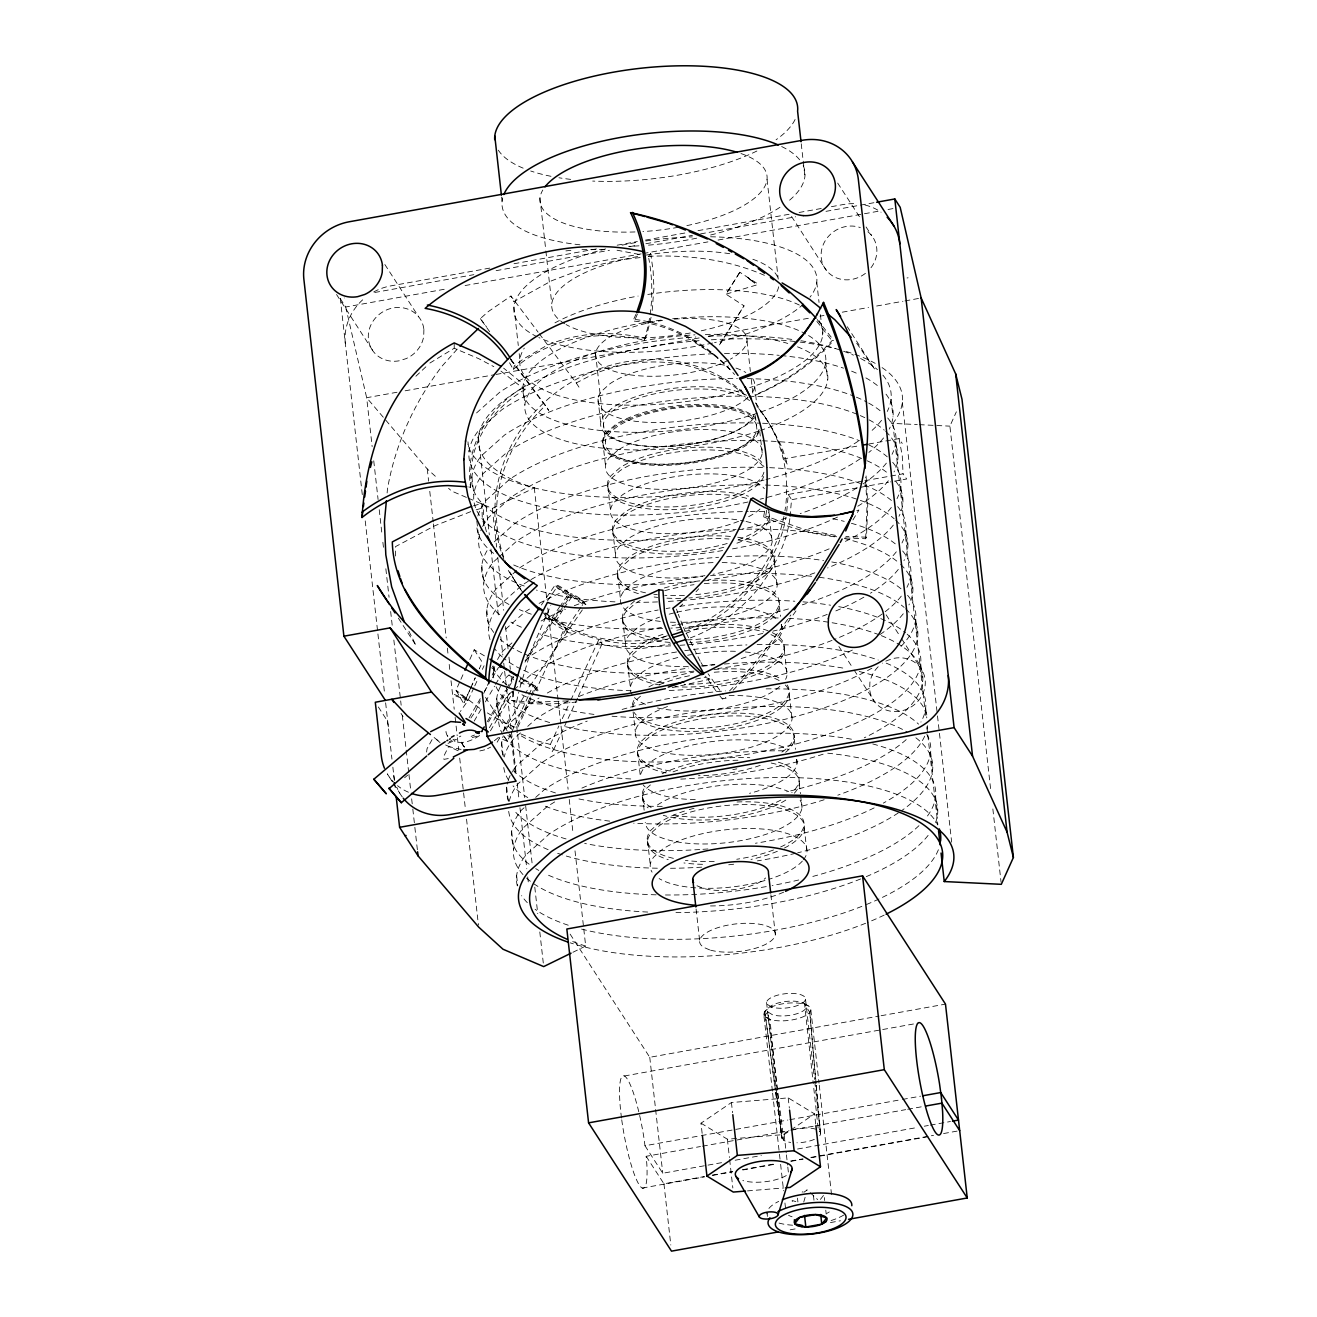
<?xml version="1.0" encoding="UTF-8"?>
<svg xmlns="http://www.w3.org/2000/svg" width="1317" height="1317" viewBox="0 0 1317 1317"><rect width="100%" height="100%" fill="white"/><g stroke="black" fill="none" stroke-linecap="round" stroke-linejoin="round"><path stroke-width="0.75" stroke-dasharray="5 3.75" d="M468.77 486.944L470.597 487.306C464.012 446.265 490.352 405.455 525.615 385.914L503.621 368.151M845.004 537.896L865.648 538.735L866.504 537.204L867.755 504.263L865.993 474.564M865.648 538.735L867.014 505.563L865.417 477.429M462.975 702.323L456.011 690.207L460.077 681.152M387.116 492.97L387.478 489.084C395.182 444.191 414.493 401.833 442.314 365.846L458.579 347.622M786.759 511.276L788.257 494.468L862.865 481.051M790.035 516.643L791.533 499.703L888.498 482.252M772.404 1091.118L763.728 1013.81L764.782 1011.472A23.69 8.643 -6.4 0 1 798.102 1003.11A23.69 8.643 -6.4 0 1 806.004 1015.341A23.69 8.643 -6.4 0 1 769.935 1019.457L764.272 1016.016L764.782 1011.472L768.305 1008.196M473.478 505.794L481.857 503.473L482.285 518.355L484.672 527.952M652.178 310.549L653.923 288.143L653.117 270.825L650.664 253.276L647.174 252.502M789.854 518.684C786.512 543.937 774.215 567.133 759.283 587.349L759.152 587.514C740.434 610.578 715.74 629.098 687.573 638.877M764.634 511.226L763.63 516.807L765.687 516.099L766.823 509.564M470.597 487.306L470.729 470.613L473.593 454.003C481.117 426.708 500.394 403.496 524.94 389.7L525.615 385.914M651.059 317.348L646.828 334.913L644.211 340.23C599.268 328.987 548.185 337.909 513.301 369.517L508.56 360.99M576.945 701.928C556.877 704.266 536.546 704.776 516.462 702.373L518.75 692.38M516.462 702.373L511.622 700.315L513.498 692.347M520.017 687.375L530.438 652.277L550.769 605.491M803.732 1202.108L806.234 1193.4M513.301 369.517L514.503 365.616L523.063 359.195L546.983 345.35C577.998 332.246 613.162 330.435 645.725 338.502M644.211 340.23C652.639 313.89 653.874 285.476 648.771 258.346M635.93 314.319L632.917 320.986C669.892 324.097 704.002 343.309 729.75 369.484M637.412 314.088L635.074 319.471L632.917 320.986M469.692 690.256L464.094 702.718L471.305 686.7M470.482 688.462L475.272 677.778L472.095 684.906M460.901 679.342L464.144 672.114M469.84 659.438L474.202 649.758L486.434 657.035M990.565 788.603L949.903 426.148L956.356 411.826M473.906 687.704L467.979 700.512L460.357 711.509M474.762 685.877L477.297 680.379M482.368 669.398L484.063 665.743M475.239 711.74L480.31 700.759M483.701 693.433L488.772 682.453M492.163 675.144L494.698 669.662L492.624 666.451M502.995 731.593L508.51 719.675M510.552 734.507L507.391 741.323L502.221 733.306M511.342 732.812L528.084 696.594M528.924 694.767L533.155 685.63L519.968 677.778L529.994 684.824L525.862 693.038M530.372 696.973L516.198 727.643L502.551 722.012L486.829 712.579M531.212 695.178L535.377 686.157L519.639 676.79M517.861 727.116L533.698 692.841M534.537 691.046L536.2 687.441M535.377 686.157L539.065 691.869L536.019 690.042L564.96 627.485L568.104 632.358M552.136 751.76L553.486 749.34L550.341 744.451L558.869 726.029M562.277 718.654L569.948 702.06M570.804 700.216L598.939 639.371L602.313 644.523L623.336 648.277L642.317 648.458L670.765 643.947M553.552 749.949L567.232 720.366M568.088 718.506L577.505 698.175M578.361 696.314L602.099 643.75M565.997 629.098L554.161 650.845M469.082 717.847L480.261 698.685M484.327 691.705L491.439 679.523M492.443 677.778L498.55 667.324M474.186 721.09L481.314 708.859M485.38 701.879L494.55 686.173M495.554 684.428L502.682 672.197M487.306 721.634L505.613 690.273M506.633 688.528L513.745 676.329M488.541 721.963L507.654 689.203M508.658 687.474L513.696 678.848M489.397 727.725L510.716 691.162M490.434 730.836L513.893 690.635M518.98 681.893L521.071 678.321M499.703 737.899L496.229 743.71M503.72 730.984L524.857 694.75M852.906 519.968L858.882 510.058L855.342 510.93M739.281 273.096L725.996 294.185L744.039 305.84L718.868 345.844L744.039 305.84M729.486 690.981C752.583 667.917 771.663 641.231 790.875 614.957M648.474 256.585L650.664 253.276M795.945 610.973C776.306 638.515 756.485 666.204 732.861 690.503M438.067 740.582L433.507 737.043L427.021 748.747L426.609 752.106L427.811 751.332M541.386 604.997L555.231 584.88L569.092 593.111L561.058 604.783M547.576 600.733L556.795 587.333L570.738 595.63M559.906 606.446L551.872 618.117L547.839 614.693A9.663 1.119 41.7 0 0 545.897 612.932M526.718 657.381L570.409 593.901L584.386 602.215L582.114 605.524M525.006 662.122L563.989 605.474M565.009 603.976L570.87 595.482L570.541 593.753A9.515 1.58 34.5 0 1 574.212 595.004A14.536 2.404 34.5 0 1 578.147 597.342L583.744 601.589L585.818 604.799A9.515 1.58 34.5 0 1 572.615 596.947L568.549 592.584A9.515 1.58 34.5 0 0 556.12 584.797L555.083 585.061L557.42 587.942A9.515 1.58 34.5 0 0 570.623 595.794L570.87 595.482M562.902 609.771L555.412 621.97A9.515 1.564 34.7 0 0 564.927 628.588L568.895 629.411M564.055 608.108L572.088 596.436L585.917 604.668M580.978 607.17L567.364 626.958L560.927 622.381A14.536 2.387 34.7 0 0 556.992 620.027A9.515 1.564 34.7 0 0 553.338 618.76L553.206 618.908M529.895 686.124L583.777 607.812M470.877 718.028L475.355 711.575M820.392 1199.425L824.047 1194.766L824.689 1200.561M553.535 620.636L551.428 620.258A9.663 1.119 41.7 0 1 544.53 614.677M777.162 1090.246L769.935 1019.457L764.272 1016.016L767.893 1011.966L767.432 1010.139A19.59 7.145 -6.4 0 1 792.719 1001.118A19.59 7.145 -6.4 0 1 803.354 1010.798A19.59 7.145 -6.4 0 1 772.569 1014.798L767.893 1011.966L783.862 1140.374A19.59 7.145 -6.4 0 0 790.694 1142.448M719.806 695.771L722.276 698.915L724.679 696.265M696.002 591.777L698.734 588.814M755.744 395.034C785.278 382.704 812.161 364.019 833.776 340.412L831.949 340.675C810.564 364.118 783.994 382.72 754.773 395.018M415.859 376.25L427.087 365.682M680.066 606.577L682.766 604.075M476.556 412.945L499.834 392.137A213.305 77.835 -6.4 0 1 695.936 336.987M494.221 541.83L514.585 523.623A213.305 77.835 -6.4 0 1 767.548 467.584M497.645 558.145L493.282 562.046A213.305 77.835 -6.4 0 0 500.559 615.319M499.11 556.844L516.56 541.254A213.305 77.835 -6.4 0 1 763.251 485.002M516.659 570.557L496.279 588.748A213.305 77.835 -6.4 0 0 493.793 632.506M505.613 629.18L524.528 612.29A213.305 77.835 -6.4 0 1 532.315 607.318M511.967 642.91L503.226 650.697A213.305 77.835 -6.4 0 0 497.546 659.521M509.136 674.814L506.222 677.415A213.305 77.835 -6.4 0 0 502.534 682.683M525.137 660.508L529.5 656.607A213.305 77.835 -6.4 0 1 658.154 610.001M512.56 691.129L508.197 695.03A213.305 77.835 -6.4 0 0 502.551 734.063M514.025 689.828L531.475 674.238A213.305 77.835 -6.4 0 1 662.204 627.238M634.514 601.013L625.904 608.701A78.839 28.76 -6.4 0 0 667.785 639.502M520.445 732.861L513.169 739.364A213.305 77.835 -6.4 0 0 504.279 756.962M527.722 726.358L536.447 718.572A213.305 77.835 -6.4 0 1 571.94 699.442M640.457 696.249L636.16 700.101A78.839 28.76 -6.4 0 0 632.654 707.871M524.051 807.798L521.137 810.399A213.305 77.835 -6.4 0 0 531.92 866.191M535.69 797.394L544.415 789.591A213.305 77.835 -6.4 0 1 851.655 739.249M650.4 784.916L646.104 788.751A78.839 28.76 -6.4 0 0 648.063 807.864M489.644 331.686L480.326 318.615L488.393 311.52L510.963 296.029L538.077 332.114M511.111 359.59L545.584 405.504C532.331 417.67 521.055 432.223 513.054 448.356A159.275 145.891 -32.9 0 0 498.238 492.114A149.512 136.952 -32.9 0 0 505.514 561.882M404.599 777.771L407.677 775.12M429.885 363.048L454.217 348.248L478.795 358.701L493.842 366.653M460.851 736.071L459.337 736.845M803.897 1192.264L807.239 1189.909L802.152 1192.099M702.142 1133.361L701.006 1123.187L731.429 1102.527L788.208 1097.884L814.565 1113.886L815.7 1124.059M701.006 1123.187L727.379 1139.205L784.158 1134.546L789.229 1131.105M790.908 1129.953L814.565 1113.886M479.635 735.544C472.276 740.319 462.695 744.928 454.003 740.911M449.113 741.915L451.632 740.5M539.295 333.761L576.253 382.967L589.851 375.855A149.512 136.952 -32.9 0 1 664.97 362.356A131.914 120.835 -32.9 0 1 709.287 373.188L718.407 377.09A149.512 136.952 -32.9 0 1 748.056 397.816M448.027 743.397L456.291 739.611L454.25 740.154M454.135 739.199L452.834 740.039M487.57 748.665L490.582 747.151M468.259 498.172L492.295 508.428L534.29 487.866A213.305 77.835 -6.4 0 1 497.842 405.504A213.305 77.835 -6.4 0 1 699.08 340.675M572.895 952.29L585.686 946.034L574.722 848.296M477.05 736.17L470.399 738.047L471.042 736.433L474.482 735.034M470.745 511.655L434.626 525.829L395.479 546.637L395.462 557.75M484.722 749.817L477.725 751.447M476.161 509.827L483.257 507.769L481.857 503.473M672.164 687.655L709.863 679.226L706.768 676.773M695.606 679.177L705.023 677.168L709.863 679.226M722.276 698.915L726.095 698.175L722.358 693.483M489.792 268.092L390.721 285.904A52.367 47.972 -32.9 0 0 373.172 292.242M514.042 263.729L598.955 248.469M617.146 245.192L637.362 241.554M645.445 240.106L687.902 232.467M698.01 230.656L791.007 213.93M799.09 212.481L821.331 208.481M831.439 206.67L843.555 204.481A52.367 47.972 -32.9 0 1 856.906 203.773M362.29 494.616L340.313 298.679L344.346 297.955M374.703 292.489L473.873 274.66M496.13 270.66L609.458 250.279M629.691 246.641L637.79 245.176M645.89 243.727L692.429 235.364M700.529 233.899L795.633 216.795M825.989 211.346L858.371 205.518M860.396 205.156L874.554 202.604M340.313 298.679L345.696 307.009L446.875 288.818M465.099 285.542L641.149 253.885M643.173 253.523L707.937 241.884M718.061 240.056L879.954 210.95M888.037 209.485L894.111 208.399M907.034 277.986L908.088 277.788M397.026 392.252L366.669 397.718L372.151 446.578M405.126 390.803L494.155 374.785M496.18 374.423L700.578 337.679M708.678 336.214L809.856 318.023M819.981 316.195L824.014 315.471M842.238 312.195L868.545 307.47M876.645 306.021L902.952 301.28M904.96 300.918L919.134 298.366M760.288 410.953A149.512 136.952 -32.9 0 1 784.224 458.793L858.585 445.87M868.627 444.059L899.083 438.594L902.227 443.467M864.89 480.689L903.034 473.824L906.689 478.993L890.506 481.89M570.146 934.148L649.758 1057.304L879.097 1016.066M881.106 1015.72L945.491 1004.13M624.357 1075.989L918.064 1023.161M621.509 1118.051A57.141 9.515 79.8 0 1 625.246 1076.565A57.141 9.515 79.8 0 1 643.783 1136.933L644.984 1145.741L699.294 1135.962M701.319 1135.6L787.813 1120.043M789.821 1119.68L900.482 1099.794M902.491 1099.432L920.599 1096.172M621.739 1119.845A57.141 9.515 79.8 0 0 638.399 1183.522A57.141 9.515 79.8 0 0 646.845 1164.294L646.17 1156.31L700.479 1146.531M702.504 1146.185L788.998 1130.628M791.007 1130.266L813.149 1126.282M815.157 1125.92L905.684 1109.638M907.693 1109.276L921.785 1106.741M644.984 1145.741L662.764 1173.249L725.124 1162.038M735.182 1160.228L761.341 1155.519M797.559 1149.017L916.253 1127.665M924.287 1126.216L928.32 1125.492M930.329 1125.13L950.446 1121.508M646.17 1156.31L663.949 1183.818L704.183 1176.591M712.234 1175.143L732.351 1171.521M742.409 1169.71L774.594 1163.915M790.694 1161.034L802.761 1158.861M810.811 1157.413L933.523 1135.353M943.581 1133.542L959.681 1130.644M642.252 1188.066L704.611 1176.855M712.662 1175.406L732.779 1171.801M742.837 1169.99L777.03 1163.833M791.122 1161.298L803.189 1159.141M811.239 1157.692L929.934 1136.341M790.2 1229.815L798.25 1228.366M830.434 1222.571L840.493 1220.76M565.915 250.905L571.298 250.263M567.775 700.907L530.685 702.34L511.622 700.315M448.274 758.576L443.944 759.366L443.533 756.732L448.62 746.541L463.633 750.064M640.177 257.572L618.068 260.157L584.353 268.372L551.807 280.686L513.696 301.741L510.963 296.029M648.227 256.634L652.244 256.173C690.964 254.988 730.54 260.042 766.082 276.076M747.496 1190.897L783.994 1187.918M581.933 249.341L604.98 249.654M866.504 537.204L845.843 536.414M571.035 633.033L568.664 632.786L554.375 624.209L544.563 616.29M882.077 367.591A213.305 77.835 -6.4 0 1 892.844 423.399L917.307 424.568M919.332 424.667L949.903 426.148M635.074 319.471C673.744 324.13 709.402 345.153 734.573 374.522M717.37 358.125L718.358 358.224M835.472 535.361L804.407 529.45L765.687 516.099M834.649 536.826C810.153 533.731 786.183 526.784 763.63 516.807M617.047 250.214L640.622 254.708M458.086 750.772L445.245 744.796M550.341 744.451L536.529 740.648L516.56 732.12M507.407 741.339L498.847 737.668M795.863 1201.614L792.175 1200.495L792.604 1204.347M467.156 699.228L453.608 694.257L454.447 695.541L467.979 700.512L456.834 691.491M466.399 497.382L451.616 491.06L448.57 488.294M507.769 735.676L511.194 737.141L515.474 775.186M697.022 885.765L702.718 888.201A38.094 13.894 -6.4 0 0 765.621 877.945M804.16 1003.538L808.161 1005.826M491.603 667.801L494.698 669.662M479.849 708.398L456.011 690.207M440.026 742.558L433.507 737.043M713.386 354.536L695.31 342.832L694.652 340.346M500.921 371.098L524.94 389.7M544.843 612.998L564.779 625.855L581.686 633.065A149.512 136.952 -32.9 0 0 667.637 636.095M542.094 611.961L550.769 618.99L566.376 628.341L575.513 632.242A201.303 184.413 -32.9 0 0 597.227 638.975L600.947 639.848A201.303 184.413 -32.9 0 0 619.83 643.091A149.512 136.952 -32.9 0 0 669.25 638.58M345.696 307.009L366.669 397.718L427.268 468.951L437.919 478.614M819.734 1135.715A19.59 7.145 -6.4 0 0 820.145 1131.945L818.384 1130.365L813.494 1085.636M783.862 1140.374L781.656 1136.966L775.12 1088.385M810.218 1192.675L817.676 1199.606M817.198 319.554L832.607 338.897M816.869 321.414L831.949 340.675M480.326 318.615L486.483 326.814M510.568 359.557L548.728 410.377L545.584 405.504M719.872 690.338L708.052 673.761M716.086 691.079L705.533 676.164M856.708 343.243L874.998 369.616L847.292 326.731M520.841 589.539L514.288 579.76M837.694 183.079L859.524 216.844M866.076 226.968L871.525 235.414M791.55 216.449L826.467 270.479M755.974 403.183L768.898 423.185M770.511 425.687L781.689 446.595L787.615 464.819L784.306 459.221M886.127 614.809L900.318 636.753M901.404 638.432L919.957 667.143M788.257 494.468L791.402 499.341M838.896 646.499L853.07 668.443M854.157 670.123L874.9 702.208M576.253 382.967L579.414 387.84M384.86 264.503L418.691 316.837M816.079 1083.167L809.774 1012.296L804.605 1004.311L813.28 1083.595M336.543 294.498L373.633 351.902M508.263 570.442L512.675 577.274M533.155 685.63L536.019 690.042M474.202 649.758L482.285 662.27M512.873 726.424L513.696 727.708L512.511 726.276M485.529 697.417L507.852 731.956M508.971 733.684L511.194 737.141M398.36 618.134L416.09 645.577L408.912 631.222M401.026 713.435L403.051 716.58M378.341 706.966L386.49 719.559A5.712 0.955 79.8 0 1 388.334 726.77M392.45 781.854L387.28 773.836A52.367 47.972 -32.9 0 0 395.133 783.599M393.487 783.467L399.709 793.081M700.973 662.533L702.471 665.036M510.321 358.323L514.503 365.616M700.232 661.282L683.424 627.32M682.749 625.657L678.271 614.265M676.494 609.112L677.712 612.734M464.588 747.019A9.433 6.618 72.9 0 1 461.246 740.714L461.938 743.084M763.728 1013.81L764.272 1016.016M486.434 531.838L483.685 520.511L483.257 507.769M899.083 438.594L902.277 455.995L903.034 473.824M775.515 1090.295L764.782 1011.472L774.857 1086.36M775.779 1092.303L782.117 1138.793L777.359 1092.27M992.853 808.967L1001.068 882.275M902.326 402.344L937.276 713.896M937.506 715.938L951.664 842.189M891.033 399.265L893.008 416.896M895.84 442.1L897.815 459.715M900.812 486.417L902.787 504.049M905.783 530.751L907.759 548.382M910.755 575.085L912.73 592.699M915.727 619.402L917.702 637.033M920.698 663.735L922.674 681.366M925.67 708.069L926.773 717.864M930.642 752.402L932.617 770.017M935.613 796.719L937.589 814.35M892.844 423.399L925.966 718.654M926.872 726.803L927.563 732.91M927.794 734.952L937.836 824.541M801.246 143.783L804.917 176.396M816.77 282.118L819.042 302.449M820.425 314.648L822.697 334.979M825.743 362.109L827.718 379.74M767.054 179.491L778.232 279.122M754.707 386.243L756.732 404.22M759.744 431.071L762.214 453.048M769.457 517.729L772.157 541.699M774.429 562.063L777.129 586.032M779.401 606.38L780.52 616.372M781.425 624.357L782.1 630.349M784.372 650.713L787.072 674.683M789.344 695.047L792.044 719.016M794.332 739.364L795.452 749.357M796.571 759.349L797.015 763.333M799.304 783.697L800.423 793.69M800.637 795.682L801.987 807.667M804.275 828.031L806.959 852M746.986 341.185L750.377 371.394M751.283 379.444L753.094 395.561M755.332 415.579L756.88 429.293A76.188 27.789 -6.4 0 1 640.622 463.041A76.188 27.789 -6.4 0 1 646.021 414.147A76.188 27.789 -6.4 0 1 756.88 429.293M810.828 1009.958L819.042 1083.183M819.273 1085.224L831.587 1195.079M805.51 999.224L814.499 1079.413M814.729 1081.438L820.59 1133.772L816.26 1085.175M825.775 1210.208L826.203 1214.06M813.412 1195.26L814.071 1201.055M770.889 894.819L775.351 934.609M788.208 1097.884L789.344 1108.058M797.476 1198.124L797.921 1201.993M784.158 1134.546L786.2 1152.852M786.43 1154.877L787.582 1165.051M787.796 1167.076L788.488 1173.184M766.56 1002.418L781.656 1136.966A19.59 7.145 -6.4 0 1 787.928 1131.369M772.618 1093.143L779.236 1152.145M779.466 1154.169L780.388 1162.318M780.619 1164.343L783.582 1190.798M784.948 1202.997L785.623 1209.105M767.432 1216.414L767.021 1212.677A42.654 15.557 -6.4 0 0 768.009 1216.645M731.429 1102.527L732.565 1112.7M727.379 1139.205L729.42 1157.495M729.651 1159.536L732.845 1188M696.084 908.977L699.656 940.799M595.58 353.582L605.458 441.689M598.017 399.084L600.7 423.037M602.824 441.903L605.507 465.872M607.795 486.236L610.479 510.206M612.767 530.57L615.451 554.523M617.739 574.887L620.422 598.856M622.711 619.22L625.394 643.19M627.682 663.554L630.366 687.507M633.098 711.871L635.337 731.84M637.626 752.205L640.325 776.174A78.839 28.76 -6.4 0 1 643.815 768.387L652.425 760.699A78.839 28.76 -6.4 0 1 788.126 749.587M642.597 796.538L644.178 810.515M647.569 840.855L650.269 864.825M649.758 1057.304L662.764 1173.249M663.949 1183.818L670.814 1245.026M539.937 198.093L545.65 248.913M545.864 250.954L551.807 303.815M501.629 197.106L502.09 201.188M513.943 306.91L518.289 345.548M519.194 353.68L519.886 359.788M522.915 386.918L524.89 404.533M534.29 487.866L546.851 599.861M547.773 608.01L558.046 699.64M558.276 701.681L560.795 724.07M561.026 726.111L568.104 789.245M569.24 799.419L573.125 834.04M492.295 508.428L496.641 547.115M497.777 557.305L503.72 610.248M505.547 626.53L508.049 648.935M508.971 657.084L510.337 669.299M511.259 677.448L511.934 683.556M512.856 691.688L517.416 732.417M517.647 734.458L524.726 797.575M525.648 805.724L532.266 864.775M534.784 887.181L537.748 913.652M539.805 931.975L543.691 966.596M478.384 437.063L489.331 534.817M490.945 549.057L498.699 618.299M500.756 636.621L502.814 654.944M503.736 663.093L504.411 669.201M504.641 671.242L516.297 775.087M517.202 783.236L518.799 797.493M519.952 807.667L526.8 868.759M527.705 876.908L528.627 885.057M467.963 441.821L469.05 451.616M471.881 476.82L473.857 494.435M476.853 521.137L478.828 538.768M481.824 565.47L483.8 583.102M486.796 609.804L488.772 627.419M493.085 665.875L493.743 671.752M496.739 698.454L498.715 716.086M501.711 742.788L503.259 756.485M506.683 787.105L508.23 800.818M511.655 831.439L513.646 849.07M516.643 875.772L517.729 885.567M427.268 468.951L428.634 481.166M429.77 491.34L433.211 521.894M433.425 523.919L446.216 637.955M447.368 648.145L448.043 654.253M449.196 664.427L450.101 672.575M451.023 680.724L454.217 709.221M455.139 717.37L457.18 735.693M457.411 737.734L458.793 749.949M459.699 758.098L465.411 809M466.547 819.19L478.433 925.077M373.748 460.835L378.094 499.522M379.23 509.712L381.963 534.142M382.885 542.291L383.576 548.399M385.848 568.763L389.058 597.276M390.655 611.516L392.252 625.773M393.849 640.029L401.158 705.188M402.294 715.378L408.698 772.388M408.928 774.429L410.756 790.71M411.661 798.859L412.583 807.008M412.814 809.05L414.641 825.331M414.855 827.372L417.604 851.803M365.237 520.906L384.498 692.61M385.634 702.817L391.956 759.086M392.861 767.169L394.343 780.372M394.573 782.413L395.479 790.579M809.774 1012.296L815.914 1083.282M816.096 1085.307L820.145 1131.945M454.2 342.947L454.217 348.248M685.927 633.296A149.512 136.952 -32.9 0 0 766.955 566.228L771.746 557.075A126.514 115.896 -32.9 0 0 785.986 517.087M523.261 592.913A149.512 136.952 -32.9 0 1 509.547 571.002M758.691 408.468A149.512 136.952 -32.9 0 1 784.948 510.831M783.961 516.33A149.512 136.952 -32.9 0 1 684.313 630.81M520.445 588.847A149.512 136.952 -32.9 0 1 509.761 572.055M503.917 559.379A149.512 136.952 -32.9 0 1 563.594 387.099A149.512 136.952 -32.9 0 1 746.459 395.33M408.435 792.225A52.367 47.972 -32.9 0 1 397.52 785.673M498.172 737.619A45.239 41.436 -32.9 0 1 493.941 741.01M524.067 684.132A9.482 1.844 30.3 0 1 519.803 681.745M513.646 677.382A9.515 1.58 34.5 0 1 508.872 675.127M447.648 736.285A9.466 7.375 80.2 0 1 445.969 731.709L445.969 731.709A9.449 6.618 72.9 0 0 447.862 736.236M464.374 747.052A9.449 7.359 80.2 0 1 461.246 740.714M878.192 666.731A28.562 26.175 -32.9 0 0 869.878 682.65L869.697 689.664A28.562 26.175 -32.9 0 0 900.384 711.098A28.562 26.175 -32.9 0 0 925.143 679.687A28.562 26.175 -32.9 0 0 894.457 658.237L887.378 660.426A28.562 26.175 -32.9 0 0 882.489 663.175M345.334 343.507A52.367 47.972 -32.9 0 1 364.71 298.037M867.887 231.759A28.562 26.175 -32.9 0 1 870.702 268.108M865.434 273.343A28.562 26.175 -32.9 0 1 821.265 257.934A28.562 26.175 -32.9 0 1 860.297 227.561M865.022 205.024A52.367 47.972 -32.9 0 1 881.089 212.218M402.327 796.999A52.367 47.972 -32.9 0 1 396.894 787.467M394.54 779.944A52.367 47.972 -32.9 0 1 393.767 775.236M711.328 339.802A213.305 77.835 -6.4 0 1 798.25 341.86M800.143 342.091A213.305 77.835 -6.4 0 1 835.801 348.626M846.403 351.557A213.305 77.835 -6.4 0 1 852.84 353.615M854.914 354.355A213.305 77.835 -6.4 0 1 875.196 363.36M585.686 946.034A213.305 77.835 -6.4 0 1 571.15 940.947M754.164 414.657A76.188 27.789 -6.4 0 1 643.223 445.953A76.188 27.789 -6.4 0 1 628.835 401.883A76.188 27.789 -6.4 0 1 749.62 400.714M808.572 335.555A152.36 55.594 -6.4 0 1 725.897 422.066A152.36 55.594 -6.4 0 1 526.174 400.648A152.36 55.594 -6.4 0 1 662.731 319.899M672.674 318.78A152.36 55.594 -6.4 0 1 805.658 333.876M797.509 346.815A152.36 55.594 -6.4 0 1 760.633 430.396M758.674 431.054A152.36 55.594 -6.4 0 1 528.611 418.971A152.36 55.594 -6.4 0 1 694.981 334.847M705.352 334.452A152.36 55.594 -6.4 0 1 787.78 343.441M710.571 236.78A152.36 55.594 -6.4 0 1 810.004 297.148M803.617 303.98A152.36 55.594 -6.4 0 1 714.571 342.601M712.579 343.046A152.36 55.594 -6.4 0 1 538.851 337.564M537.188 336.79A152.36 55.594 -6.4 0 1 606.347 248.765M622.134 245.143A152.36 55.594 -6.4 0 1 637.988 242.196M645.824 240.978A152.36 55.594 -6.4 0 1 692.33 236.895M674.403 319.158A76.188 27.789 -6.4 0 1 740.269 329.135A76.188 27.789 -6.4 0 1 730.359 359.146M728.531 360.134A76.188 27.789 -6.4 0 1 604.305 366.949A76.188 27.789 -6.4 0 1 662.517 320.475M819.158 320.788A152.36 55.594 -6.4 0 1 749.686 387.61M741.603 390.079A152.36 55.594 -6.4 0 1 577.587 400.401A152.36 55.594 -6.4 0 1 524.281 348.1M554.967 322.846A152.36 55.594 -6.4 0 1 638.119 296.062M647.816 294.448A152.36 55.594 -6.4 0 1 799.452 305.116M778.66 286.793A114.266 41.7 -6.4 0 1 700.463 330.979M690.24 333.003A114.266 41.7 -6.4 0 1 566.08 324.558M564.68 323.735A114.266 41.7 -6.4 0 1 640.474 256.025M646.285 255.037A114.266 41.7 -6.4 0 1 730.293 253.802M752.847 259.268A114.266 41.7 -6.4 0 1 778.001 278.002M740.994 153.546A114.266 41.7 -6.4 0 1 686.569 225.684M678.37 227.281A114.266 41.7 -6.4 0 1 642.926 231.562M635.024 231.94A114.266 41.7 -6.4 0 1 542.802 190.043M803.205 165.596A152.36 55.594 -6.4 0 1 786.957 202.324M779.977 207.296A152.36 55.594 -6.4 0 1 708.628 235.496M696.726 238.163A152.36 55.594 -6.4 0 1 647.273 245.242M638.975 245.835A152.36 55.594 -6.4 0 1 628.588 246.345M579.941 244.797A152.36 55.594 -6.4 0 1 502.699 197.896M781.672 146.533A152.36 55.594 -6.4 0 1 800.341 160.723M795.089 119.501A152.36 55.594 -6.4 0 1 776.075 139.767M756.863 151.027A152.36 55.594 -6.4 0 1 592.683 181.071M570.705 179.375A152.36 55.594 -6.4 0 1 558.935 177.762M551 176.313A152.36 55.594 -6.4 0 1 530.702 170.996M523.162 168.164A152.36 55.594 -6.4 0 1 498.32 150.171M759.102 429.358A78.839 28.76 -6.4 0 1 665.595 464.111A78.839 28.76 -6.4 0 1 606.182 432.881L614.792 425.193A78.839 28.76 -6.4 0 1 690.404 404.615A78.839 28.76 -6.4 0 1 755.332 417.785M886.012 394.178A213.305 77.835 -6.4 0 1 889.205 429.128M883.526 437.935A213.305 77.835 -6.4 0 1 868.907 452.373M860.248 458.728A213.305 77.835 -6.4 0 1 760.107 499.192M748.007 501.991A213.305 77.835 -6.4 0 1 532.397 504.51A213.305 77.835 -6.4 0 1 478.532 430.56L501.81 409.768A213.305 77.835 -6.4 0 1 716.333 353.664M724.465 353.433A213.305 77.835 -6.4 0 1 779.22 355.343M781.195 355.541A213.305 77.835 -6.4 0 1 843.522 368.167M851.622 371.164A213.305 77.835 -6.4 0 1 859.112 374.423M865.878 377.897A213.305 77.835 -6.4 0 1 879.46 387.297M752.88 378.901A78.839 28.76 -6.4 0 1 752.32 392.466M747.513 397.915A78.839 28.76 -6.4 0 1 648.129 422.378A78.839 28.76 -6.4 0 1 601.523 391.297L610.133 383.609A78.839 28.76 -6.4 0 1 728.581 366.011M735.973 368.085A78.839 28.76 -6.4 0 1 745.834 372.497M753.9 417.983A78.839 28.76 -6.4 0 1 655.668 446.496A78.839 28.76 -6.4 0 1 604.207 415.267L612.817 407.579A78.839 28.76 -6.4 0 1 745.62 394.87M755.563 402.87A78.839 28.76 -6.4 0 1 757.44 408.319M882.9 375.147A213.305 77.835 -6.4 0 1 887.23 411.497M881.55 420.321A213.305 77.835 -6.4 0 1 871.558 430.84M858.272 441.113A213.305 77.835 -6.4 0 1 766.017 479.569M764.058 480.079A213.305 77.835 -6.4 0 1 467.749 444.158M708.217 336.279A213.305 77.835 -6.4 0 1 792.604 339.506M800.95 340.741A213.305 77.835 -6.4 0 1 841.547 350.536M843.621 351.26A213.305 77.835 -6.4 0 1 853.482 355.146M860.61 358.52A213.305 77.835 -6.4 0 1 877.484 369.682M843.687 1215.097A42.654 15.557 -6.4 0 1 829.084 1221.155M792.587 1225.205A42.654 15.557 -6.4 0 1 778.199 1222.834M768.914 1208.463A42.654 15.557 -6.4 0 1 778.693 1201.4M829.315 1211.92A23.69 8.643 -6.4 0 1 826.829 1213.369M792.077 1216.776A23.69 8.643 -6.4 0 1 788.537 1215.262M814.334 1139.37A19.59 7.145 -6.4 0 1 796.95 1142.794M793.624 1129.459A19.59 7.145 -6.4 0 1 815.453 1129.113M763.909 472.194A78.839 28.76 -6.4 0 1 670.402 506.93A78.839 28.76 -6.4 0 1 610.989 475.717L619.599 468.029A78.839 28.76 -6.4 0 1 704.282 447.171A78.839 28.76 -6.4 0 1 763.926 466.909M885.748 431.466A213.305 77.835 -6.4 0 1 894.013 471.947M888.333 480.771A213.305 77.835 -6.4 0 1 857.268 506.535M837.48 517.087A213.305 77.835 -6.4 0 1 732.268 548.926M722.605 550.572A213.305 77.835 -6.4 0 1 483.339 473.396L506.617 452.587A213.305 77.835 -6.4 0 1 745.224 396.187M749.126 396.252A213.305 77.835 -6.4 0 1 858.371 414.789M860.264 415.596A213.305 77.835 -6.4 0 1 867.393 418.971M869.055 419.843A213.305 77.835 -6.4 0 1 884.267 430.132M758.757 432.157A78.839 28.76 -6.4 0 1 663.735 465.378A78.839 28.76 -6.4 0 1 606.33 434.133L614.94 426.445A78.839 28.76 -6.4 0 1 690.536 405.866A78.839 28.76 -6.4 0 1 755.481 419.036M887.707 417.983A213.305 77.835 -6.4 0 1 892.037 454.332M886.357 463.14A213.305 77.835 -6.4 0 1 863.079 483.932M856.923 487.916A213.305 77.835 -6.4 0 1 800.209 513.597M786.331 518.025A213.305 77.835 -6.4 0 1 742.656 528.94M734.425 530.553A213.305 77.835 -6.4 0 1 529.253 528.051A213.305 77.835 -6.4 0 1 481.363 455.764L504.641 434.972A213.305 77.835 -6.4 0 1 737.322 378.539M747.151 378.621A213.305 77.835 -6.4 0 1 854.453 396.384M856.396 397.174A213.305 77.835 -6.4 0 1 867.08 402.212M868.693 403.101A213.305 77.835 -6.4 0 1 882.291 412.501M767.317 507.654A78.839 28.76 -6.4 0 1 735.001 541.007M727.198 543.493A78.839 28.76 -6.4 0 1 640.556 548.481A78.839 28.76 -6.4 0 1 615.961 520.05L624.571 512.362A78.839 28.76 -6.4 0 1 748.484 496.213M895.79 481.347A213.305 77.835 -6.4 0 1 898.984 516.28M893.305 525.088A213.305 77.835 -6.4 0 1 827.636 567.923M814.828 572.862A213.305 77.835 -6.4 0 1 684.05 600.272M682.091 600.437A213.305 77.835 -6.4 0 1 665.743 601.54M657.545 601.918A213.305 77.835 -6.4 0 1 637.346 602.33M614.99 601.853A213.305 77.835 -6.4 0 1 536.463 590.082M524.199 586.016A213.305 77.835 -6.4 0 1 481.792 528.298M482.631 526.537A213.305 77.835 -6.4 0 1 488.311 517.713L511.589 496.921A213.305 77.835 -6.4 0 1 760.37 440.734M762.461 440.8A213.305 77.835 -6.4 0 1 865.236 459.929M867.08 460.752A213.305 77.835 -6.4 0 1 889.238 474.449M763.728 476.491A78.839 28.76 -6.4 0 1 668.707 509.712A78.839 28.76 -6.4 0 1 611.302 478.45L619.912 470.778A78.839 28.76 -6.4 0 1 699.574 450.019A78.839 28.76 -6.4 0 1 762.658 466.053M759.975 509.037A78.839 28.76 -6.4 0 1 747.348 517.367M738.524 521.334A78.839 28.76 -6.4 0 1 644.968 532.019A78.839 28.76 -6.4 0 1 613.985 502.419L622.595 494.731A78.839 28.76 -6.4 0 1 700.232 474.054A78.839 28.76 -6.4 0 1 764.354 488.656M892.679 462.316A213.305 77.835 -6.4 0 1 897.009 498.666M891.329 507.473A213.305 77.835 -6.4 0 1 842.403 542.867M829.15 548.86A213.305 77.835 -6.4 0 1 707.855 579.875M699.903 580.863A213.305 77.835 -6.4 0 1 512.56 564.45M493.612 553.37A213.305 77.835 -6.4 0 1 476.688 525.236M477.873 515.968A213.305 77.835 -6.4 0 1 486.335 500.098L509.613 479.306A213.305 77.835 -6.4 0 1 760.485 423.169M762.576 423.251A213.305 77.835 -6.4 0 1 859.425 440.701M868.677 444.817A213.305 77.835 -6.4 0 1 887.263 456.834M737.75 537.221A78.839 28.76 -6.4 0 1 770.626 567.1A78.839 28.76 -6.4 0 1 692.561 594.938M684.396 595.449A78.839 28.76 -6.4 0 1 664.706 595.3M657.315 594.675A78.839 28.76 -6.4 0 1 653.808 594.247M645.528 592.815A78.839 28.76 -6.4 0 1 620.933 564.367L629.542 556.679A78.839 28.76 -6.4 0 1 730.606 536.447M895.692 520.133A213.305 77.835 -6.4 0 1 903.956 560.614M898.276 569.421A213.305 77.835 -6.4 0 1 870.438 593.21M863.886 597.161A213.305 77.835 -6.4 0 1 834.352 611.532M827.224 614.397A213.305 77.835 -6.4 0 1 772.865 631.156M762.757 633.477A213.305 77.835 -6.4 0 1 678.897 645.379M670.715 645.873A213.305 77.835 -6.4 0 1 539.723 633.889M521.351 627.221A213.305 77.835 -6.4 0 1 510.947 622.085M765.358 485.051A213.305 77.835 -6.4 0 1 858.272 499.653M860.347 500.378A213.305 77.835 -6.4 0 1 894.21 518.783M768.585 512.148A78.839 28.76 -6.4 0 1 733.404 544.398M723.84 547.263A78.839 28.76 -6.4 0 1 639.321 550.885A78.839 28.76 -6.4 0 1 616.274 522.783L624.884 515.095A78.839 28.76 -6.4 0 1 747.035 498.452M746.015 521.466A78.839 28.76 -6.4 0 1 769.951 547.625A78.839 28.76 -6.4 0 1 712.941 574.294M704.924 575.661A78.839 28.76 -6.4 0 1 618.957 546.753L627.567 539.065A78.839 28.76 -6.4 0 1 744.056 521.038M897.651 506.633A213.305 77.835 -6.4 0 1 901.98 542.983M896.301 551.807A213.305 77.835 -6.4 0 1 802.283 604.832M788.471 608.948A213.305 77.835 -6.4 0 1 685.087 627.139M681.004 627.468A213.305 77.835 -6.4 0 1 670.781 628.143M662.599 628.538A213.305 77.835 -6.4 0 1 542.933 617.772M531.311 614.199A213.305 77.835 -6.4 0 1 519.375 609.59M508.955 604.47A213.305 77.835 -6.4 0 1 488.755 547.938M769.622 467.667A213.305 77.835 -6.4 0 1 862.437 484.261M864.396 485.035A213.305 77.835 -6.4 0 1 892.235 501.168M703.969 580.846A78.839 28.76 -6.4 0 1 778.726 605.573A78.839 28.76 -6.4 0 1 687.326 639.864M664.377 587.975A78.839 28.76 -6.4 0 1 697.845 581.439M900.663 564.45A213.305 77.835 -6.4 0 1 908.928 604.931M903.248 613.755A213.305 77.835 -6.4 0 1 879.97 634.547M852.395 650.071A213.305 77.835 -6.4 0 1 667.505 690.569M631.189 690.734A213.305 77.835 -6.4 0 1 522.684 669.876M520.923 669.036A213.305 77.835 -6.4 0 1 503.884 658.335M502.32 657.018A213.305 77.835 -6.4 0 1 494.715 648.705M490.023 639.585A213.305 77.835 -6.4 0 1 498.254 606.38L521.532 585.588A213.305 77.835 -6.4 0 1 529.319 580.616M530.965 579.628A213.305 77.835 -6.4 0 1 736.055 529.467M738.08 529.401A213.305 77.835 -6.4 0 1 836.707 536.793M844.345 538.521A213.305 77.835 -6.4 0 1 899.182 563.116M738.047 539.97A78.839 28.76 -6.4 0 1 770.297 570.623A78.839 28.76 -6.4 0 1 688.791 597.984M680.642 598.33A78.839 28.76 -6.4 0 1 665.019 598.05M657.627 597.408A78.839 28.76 -6.4 0 1 654.121 596.98M638.416 593.671A78.839 28.76 -6.4 0 1 621.245 567.117L629.855 559.429A78.839 28.76 -6.4 0 1 729.042 539.032M722.16 562.557A78.839 28.76 -6.4 0 1 774.478 592.634A78.839 28.76 -6.4 0 1 681.317 622.332M675.391 622.315A78.839 28.76 -6.4 0 1 669.596 622.118M660.311 621.377A78.839 28.76 -6.4 0 1 622.266 606.199M621.311 604.437A78.839 28.76 -6.4 0 1 623.929 591.086L632.539 583.398A78.839 28.76 -6.4 0 1 714.226 562.589M902.622 550.967A213.305 77.835 -6.4 0 1 906.952 587.316M901.272 596.124A213.305 77.835 -6.4 0 1 833.826 639.683M832.031 640.391A213.305 77.835 -6.4 0 1 717.798 668.526M693.977 671.143A213.305 77.835 -6.4 0 1 512.362 647.898M510.831 646.993A213.305 77.835 -6.4 0 1 500.345 639.387M519.557 567.956A213.305 77.835 -6.4 0 1 748.237 511.539M750.246 511.523A213.305 77.835 -6.4 0 1 766.247 511.704M832.772 518.766A213.305 77.835 -6.4 0 1 844.23 521.351M851.391 523.277A213.305 77.835 -6.4 0 1 897.206 545.485M772.289 632.637A78.839 28.76 -6.4 0 1 768.371 665.711A78.839 28.76 -6.4 0 1 684.28 684.297M663.752 682.897A78.839 28.76 -6.4 0 1 630.876 653.034L639.486 645.346A78.839 28.76 -6.4 0 1 665.381 633.51M676.79 630.316A78.839 28.76 -6.4 0 1 770.675 631.88M905.635 608.783A213.305 77.835 -6.4 0 1 822.763 708.299A213.305 77.835 -6.4 0 1 562.129 725.93M549.666 722.556A213.305 77.835 -6.4 0 1 495.719 685.877M493.71 677.876A213.305 77.835 -6.4 0 1 494.764 666.567M541.089 621.015A213.305 77.835 -6.4 0 1 565.405 609.31M574.278 605.721A213.305 77.835 -6.4 0 1 702.603 576.451M710.522 575.694A213.305 77.835 -6.4 0 1 811.716 576.319M819.273 577.274A213.305 77.835 -6.4 0 1 904.153 607.433M704.282 583.596A78.839 28.76 -6.4 0 1 779.137 607.927A78.839 28.76 -6.4 0 1 689.68 642.531M669.991 642.367A78.839 28.76 -6.4 0 1 626.217 611.434L634.827 603.762A78.839 28.76 -6.4 0 1 642.548 599.235M664.673 590.707A78.839 28.76 -6.4 0 1 694.026 584.682M781.211 624.768A78.839 28.76 -6.4 0 1 740.138 658.862M714.868 664.311A78.839 28.76 -6.4 0 1 700.529 665.974M688.297 666.632A78.839 28.76 -6.4 0 1 628.9 635.403L637.51 627.715A78.839 28.76 -6.4 0 1 659.554 617.163M669.184 614.166A78.839 28.76 -6.4 0 1 674.814 612.701M676.74 612.24A78.839 28.76 -6.4 0 1 776.635 619.023M907.594 595.3A213.305 77.835 -6.4 0 1 900.416 647.026M871.854 668.196A213.305 77.835 -6.4 0 1 611.549 716.201M593.951 714.39A213.305 77.835 -6.4 0 1 518.914 693.121M506.88 685.054A213.305 77.835 -6.4 0 1 493.019 666.287M539.114 603.4A213.305 77.835 -6.4 0 1 718.588 557.272M726.77 556.745A213.305 77.835 -6.4 0 1 823.569 560.565M831.768 561.947A213.305 77.835 -6.4 0 1 902.178 589.818M787.204 684.955A78.839 28.76 -6.4 0 1 727.857 725.272A78.839 28.76 -6.4 0 1 634.185 712.481M632.358 705.138A78.839 28.76 -6.4 0 1 635.848 697.351M648.886 686.931A78.839 28.76 -6.4 0 1 693.532 672.164M713.913 669.513A78.839 28.76 -6.4 0 1 780.158 678.551M881.287 635.634A213.305 77.835 -6.4 0 1 864.281 737.8M823.141 754.164A213.305 77.835 -6.4 0 1 679.49 779.154M630.728 778.956A213.305 77.835 -6.4 0 1 503.687 735.94M671.983 625.542A213.305 77.835 -6.4 0 1 675.884 624.9M677.843 624.604A213.305 77.835 -6.4 0 1 778.182 617.986M788.587 618.364A213.305 77.835 -6.4 0 1 879.328 634.86M770.988 634.629A78.839 28.76 -6.4 0 1 766.412 669.727A78.839 28.76 -6.4 0 1 674.962 686.7M659.85 684.988A78.839 28.76 -6.4 0 1 631.189 655.767L639.799 648.079A78.839 28.76 -6.4 0 1 667.67 635.634M684.906 631.32A78.839 28.76 -6.4 0 1 763.712 631.946M745.373 651.964A78.839 28.76 -6.4 0 1 785.591 679.342M779.878 686.355A78.839 28.76 -6.4 0 1 656.508 707.739M645.462 704.332A78.839 28.76 -6.4 0 1 634.415 697.549M632.209 694.849A78.839 28.76 -6.4 0 1 633.872 679.737L642.482 672.049A78.839 28.76 -6.4 0 1 679.786 657.018M687.606 655.29A78.839 28.76 -6.4 0 1 691.557 654.549M695.557 653.858A78.839 28.76 -6.4 0 1 737.899 651.421M907.15 634.152A213.305 77.835 -6.4 0 1 795.633 744.039A213.305 77.835 -6.4 0 1 520.791 735.643M511.852 729.371A213.305 77.835 -6.4 0 1 501.497 684.445M666.122 608.569A213.305 77.835 -6.4 0 1 670.007 607.911M679.802 606.38A213.305 77.835 -6.4 0 1 794.842 601.227M802.942 601.836A213.305 77.835 -6.4 0 1 830.615 605.211M838.748 606.643A213.305 77.835 -6.4 0 1 905.586 632.818M781.903 752.089A78.839 28.76 -6.4 0 0 757.637 714.538A78.839 28.76 -6.4 0 0 649.429 733.997L640.819 741.685A78.839 28.76 -6.4 0 0 673.711 771.548M736.796 768.848A78.839 28.76 -6.4 0 1 732.828 769.605M927.645 725.683A213.305 77.835 -6.4 0 1 927.069 729.124M924.699 736.154A213.305 77.835 -6.4 0 1 837.793 795.188M824.146 799.765A213.305 77.835 -6.4 0 1 633.642 823.174M609.689 821.117A213.305 77.835 -6.4 0 1 543.147 805.329M527.738 797.592A213.305 77.835 -6.4 0 1 513.054 785.92M508.658 780.273A213.305 77.835 -6.4 0 1 503.522 764.502M578.854 696.528A213.305 77.835 -6.4 0 1 688.725 668.048M702.62 666.204A213.305 77.835 -6.4 0 1 714.538 664.904M724.399 664.015A213.305 77.835 -6.4 0 1 845.695 668.592M859.26 671.505A213.305 77.835 -6.4 0 1 927.398 717.535M785.311 685.005A78.839 28.76 -6.4 0 1 732.137 727.264A78.839 28.76 -6.4 0 1 634.498 715.213M659.57 684.626A78.839 28.76 -6.4 0 1 689.878 675.654M714.226 672.246A78.839 28.76 -6.4 0 1 780.471 681.301M729.141 695.574A78.839 28.76 -6.4 0 1 789.986 724.696A78.839 28.76 -6.4 0 1 692.923 755.332A78.839 28.76 -6.4 0 1 638.844 724.07L647.454 716.382A78.839 28.76 -6.4 0 1 667.62 706.488M886.226 663.142A213.305 77.835 -6.4 0 1 920.929 722.078M906.195 739.627A213.305 77.835 -6.4 0 1 786.759 791.797M662.221 806.333A213.305 77.835 -6.4 0 1 575.792 798.283M555.461 792.916A213.305 77.835 -6.4 0 1 512.395 769.671M502.962 754.937A213.305 77.835 -6.4 0 1 503.275 735.841M506.469 728.778A213.305 77.835 -6.4 0 1 511.194 721.732L534.472 700.94A213.305 77.835 -6.4 0 1 539.048 697.961M547.312 693.022A213.305 77.835 -6.4 0 1 676.922 651.931M684.774 650.713A213.305 77.835 -6.4 0 1 746.953 644.918M757.11 644.606A213.305 77.835 -6.4 0 1 878.258 660.064M778.314 762.181A78.839 28.76 -6.4 0 1 791.797 792.62M780.833 800.061A78.839 28.76 -6.4 0 1 670.386 814.449M651.174 807.535A78.839 28.76 -6.4 0 1 645.791 786.019M662.138 773.803A78.839 28.76 -6.4 0 1 749.817 757.703M915.875 737.8A213.305 77.835 -6.4 0 1 901.668 810.597M898.375 812.852A213.305 77.835 -6.4 0 1 797.723 852.79M795.715 853.284A213.305 77.835 -6.4 0 1 757.407 860.874M733.701 864.215A213.305 77.835 -6.4 0 1 727.725 864.89M701.714 867.146A213.305 77.835 -6.4 0 1 667.176 868.298M657.348 868.216A213.305 77.835 -6.4 0 1 566.294 856.05M562.408 854.865A213.305 77.835 -6.4 0 1 556.07 852.741M548.119 849.663A213.305 77.835 -6.4 0 1 508.642 810.86M509.251 801.296A213.305 77.835 -6.4 0 1 518.141 783.681L541.435 762.889A213.305 77.835 -6.4 0 1 907.051 731.923M785.607 752.32A78.839 28.76 -6.4 0 0 755.02 716.909A78.839 28.76 -6.4 0 0 649.742 736.746L641.132 744.418A78.839 28.76 -6.4 0 0 667.735 773.277M760.172 765.391A78.839 28.76 -6.4 0 1 698.504 775.68M796.769 759.58A78.839 28.76 -6.4 0 1 749.505 793.344M695.277 799.633A78.839 28.76 -6.4 0 1 643.157 784.883M926.806 734.409A213.305 77.835 -6.4 0 1 883.295 803.123M874.142 807.897A213.305 77.835 -6.4 0 1 755.431 843.259M707.904 848.955A213.305 77.835 -6.4 0 1 701.78 849.399M699.739 849.531A213.305 77.835 -6.4 0 1 584.666 843.423M566.047 838.929A213.305 77.835 -6.4 0 1 513.679 809.823M508.658 801.246A213.305 77.835 -6.4 0 1 507.703 781.936M508.247 780.174A213.305 77.835 -6.4 0 1 512.478 771.334M513.614 769.572A213.305 77.835 -6.4 0 1 516.165 766.066L539.443 745.274A213.305 77.835 -6.4 0 1 587.217 721.09M622.101 709.451A213.305 77.835 -6.4 0 1 725.42 690.882M766.132 688.873A213.305 77.835 -6.4 0 1 918.575 724.152M736.993 801.987A78.839 28.76 -6.4 0 1 800.538 815.898A78.839 28.76 -6.4 0 1 778.742 847.819M773.523 849.959A78.839 28.76 -6.4 0 1 736.746 859.26M714.226 861.417A78.839 28.76 -6.4 0 1 685.383 860.429M673.415 858.355A78.839 28.76 -6.4 0 1 650.763 830.336L659.373 822.648A78.839 28.76 -6.4 0 1 687.244 810.202M689.235 809.609A78.839 28.76 -6.4 0 1 694.783 808.111M827.735 753.192A213.305 77.835 -6.4 0 1 935.383 823.043M928.106 835.39A213.305 77.835 -6.4 0 1 862.437 878.225M860.659 878.949A213.305 77.835 -6.4 0 1 674.139 912.615M647.717 912.055A213.305 77.835 -6.4 0 1 532.101 882.571M530.389 881.287A213.305 77.835 -6.4 0 1 524.314 875.953M522.997 874.57A213.305 77.835 -6.4 0 1 523.112 828.014L546.407 807.222A213.305 77.835 -6.4 0 1 555.823 801.263M581.9 788.093A213.305 77.835 -6.4 0 1 786.957 750.838M771.202 763.037A78.839 28.76 -6.4 0 1 793.476 794.069M785.788 800.094A78.839 28.76 -6.4 0 1 663.274 815.305M673.036 771.861A78.839 28.76 -6.4 0 1 738.409 760.222M800.143 800.324A78.839 28.76 -6.4 0 1 733.207 841.859A78.839 28.76 -6.4 0 1 645.248 822.384M657.397 805.033A78.839 28.76 -6.4 0 1 788.587 791.583M872.727 743.94A213.305 77.835 -6.4 0 1 926.131 817.775M918.97 825.66A213.305 77.835 -6.4 0 1 810.597 877.023M798.711 879.986A213.305 77.835 -6.4 0 1 772.141 885.551M766.231 886.604A213.305 77.835 -6.4 0 1 664.245 894.967M656.162 894.819A213.305 77.835 -6.4 0 1 545.567 873.895M538.801 870.438A213.305 77.835 -6.4 0 1 535.706 868.627M783.714 892.152A78.839 28.76 -6.4 0 1 709.139 905.931M784.438 848.016A78.839 28.76 -6.4 0 0 773.161 806.778A78.839 28.76 -6.4 0 0 659.685 825.397L651.075 833.085A78.839 28.76 -6.4 0 0 668.246 859.639M777.359 851.276A78.839 28.76 -6.4 0 1 750.97 859.425M702.537 864.314A78.839 28.76 -6.4 0 1 683.951 862.948M803.452 859.771A78.839 28.76 -6.4 0 0 761.572 828.969A78.839 28.76 -6.4 0 0 662.369 849.366L653.759 857.054A78.839 28.76 -6.4 0 0 652.096 872.167M802.366 861.071A78.839 28.76 -6.4 0 1 768.947 879.295M764.996 880.497A78.839 28.76 -6.4 0 1 659.142 878.571M938.379 849.745A213.305 77.835 -6.4 0 1 863.656 905.652M861.861 906.359A213.305 77.835 -6.4 0 1 581.324 929.028M568.236 925.209A213.305 77.835 -6.4 0 1 535.097 909.273M527.31 902.655A213.305 77.835 -6.4 0 1 521.598 895.626M517.318 885.929A213.305 77.835 -6.4 0 1 526.109 854.717L549.403 833.924A213.305 77.835 -6.4 0 1 770.363 777.639A213.305 77.835 -6.4 0 1 937.753 824.969M884.168 915.117A213.305 77.835 -6.4 0 1 867.409 922.558M865.631 923.266A213.305 77.835 -6.4 0 1 570.212 942.824M786.298 1175.571A28.562 10.421 -6.4 0 1 742.821 1180.542M423.893 329.382L423.712 336.395A28.562 26.175 -32.9 0 1 406.196 358.603L399.133 360.809A28.562 26.175 -32.9 0 1 368.447 339.358A28.562 26.175 -32.9 0 1 393.207 307.931A28.562 26.175 -32.9 0 1 423.893 329.382M481.018 665.069L479.306 668.888L481.018 665.069M739.825 272.257L725.996 294.185L757.308 284.752L757.851 283.912L739.825 272.257M617.624 450.414L609.014 458.086A78.839 28.76 -6.4 0 0 694.289 487.109A78.839 28.76 -6.4 0 0 749.883 437.442A78.839 28.76 -6.4 0 0 617.624 450.414M771.696 1007.093L767.021 1004.245A19.59 7.145 -6.4 0 1 788.537 993.462A19.59 7.145 -6.4 0 1 803.337 1002.451A19.59 7.145 -6.4 0 1 771.696 1007.093M709.633 949.886L703.937 947.45A38.094 13.894 -6.4 0 1 735.759 923.925A38.094 13.894 -6.4 0 1 772.536 939.614A38.094 13.894 -6.4 0 1 709.633 949.886M752.764 281.69L746.821 276.768L754.707 283.073L752.764 281.69"/><path stroke-width="1.5" d="M703.657 674.337L685.35 656.261L673.497 638.35A120.736 102.989 -49.7 0 1 664.492 611.681L662.945 590.263L658.977 589.835C657.71 623.254 675.456 655.191 701.994 674.765M765.654 505.662C770.396 461.954 764.321 415.234 739.463 378.111L761.078 369.633A120.736 116.95 -51.4 0 0 787.056 351.474L803.65 333.81L814.301 318.648M488.755 682.535C489.233 663.142 494.468 644.095 502.979 626.744A120.736 99.384 -33.3 0 1 520.561 601.49L537.336 585.621C521.976 575.496 505.07 565.948 495.143 549.666M497.464 553.107L481.841 529.566L473.56 512.856L467.881 495.801L464.621 477.972L463.88 459.106M465.543 441.327L465.592 440.767C479.075 350.602 581.999 288.094 668.048 319.01L685.498 326.418L701.088 335.769L715.608 347.606L727.84 360.759L738.063 375.477M487.702 680.955L485.594 677.794C486.961 641 504.921 605.425 533.829 582.575M386.391 500.74L384.399 522.092L385.815 554.852L391.659 586.822L404.418 622.25M463.831 459.715L465.592 440.767M466.728 486.73L448.126 485.578A120.736 102.693 -16.7 0 0 416.781 489.759C397.01 495.455 378.127 504.576 362.027 517.482L362.718 512.05M363.41 506.617L363.871 503.012M362.027 517.482C366.011 450.809 391.1 375.378 454.2 342.947L478.779 353.615L500.904 366.274M364.677 497.069L365.5 491.142M366.027 487.191L366.85 481.265M514.404 688.692C521.664 658.665 532.891 629.641 547.46 602.412C580.715 613.409 617.278 607.005 649.149 594.395L658.977 589.835M370.39 467.436L371.855 461.839M834.484 515.227L811.733 516.643L799.913 515.852A120.736 110.809 -60.6 0 1 771.532 508.494L752.847 497.908L750.772 499.258C737.125 542.522 709.073 581.159 672.822 608.306L688.873 647.371L703.459 673.02M778.117 1214.686A9.515 3.474 -6.4 0 0 764.272 1212.792A9.515 3.474 -6.4 0 0 763.597 1218.9A9.515 3.474 -6.4 0 0 778.117 1214.686L792.11 1169.084M845.695 530.965C877.073 460.917 875.673 376.168 836.196 309.577L840.641 316.426M636.605 312.738L641 299.65A120.736 116.785 -13 0 0 644.589 269.014C644.046 249.506 639.058 230.212 630.563 212.663C700.874 227.38 767.893 264.157 815.997 318.088M638.07 312.508C651.339 280.356 647.174 243.25 632.374 212.383M464.967 670.304L468.226 663.06M876.579 202.242L894.803 198.966L900.186 207.312L921.159 298.004L955.681 373.929L962.003 399.281L1013.399 857.449L1001.299 884.316L944.24 881.55A213.305 77.835 -6.4 0 0 709.748 803.617A213.305 77.835 -6.4 0 0 567.314 939.35M816.655 315.125L823.586 302.416C845.251 353.845 859.096 408.319 865.516 463.732M840.18 542.588L842.123 539.065M823.586 302.416L822.73 303.947C845.004 356.249 859.408 411.859 865.006 468.424M816.458 580.781L839.209 544.333M482.236 730.359L484.261 726.869M853.087 514.173C835.077 547.032 815.552 579.036 794.233 609.853M817.462 313.66C800.423 343.507 773.721 369.237 740.154 379M643.667 251.745C601.293 241.818 556.35 246.559 515.424 260.322C483.29 271.351 450.76 286.266 425.144 308.376C444.685 311.717 463.419 319.422 479.8 330.551A120.736 110.447 -5.4 0 1 501.728 351.26L507.572 359.294M500.048 665.036L539.032 608.388M807.288 593.934L815.486 582.427M794.777 1223.641L799.649 1217.435L815.585 1214.554L826.648 1217.912L821.775 1224.135L805.839 1227L794.777 1223.641L794.349 1219.789M539.081 608.339L539.838 608.47A9.663 1.119 41.7 0 1 542.39 610.15M459.946 346.091L478.45 328.476M810.153 589.703C773.705 635.255 723.807 669.431 668.213 687.095M373.83 779.236L386.177 793.657L373.83 779.236L427.893 733.553M426.692 756.04L389.075 788.653M401.323 802.712L388.976 788.29L401.323 802.712L453.838 758.23M428.206 754.74L436.075 748.122A34.999 19.771 -46.1 0 1 438.742 746.064L445.278 741.701M466.844 750.114L453.262 756.962M362.01 512.181C390.951 490.056 428.157 477.577 464.671 482.236M745.471 1191.062L733.306 1192.066L706.933 1176.065L737.355 1155.404L794.135 1150.745L820.491 1166.763L790.085 1187.424L786.035 1187.753M430.659 731.676L450.71 721.568L460.538 722.342M446.842 740.763L447.862 740.154M451.369 737.273L454.102 735.742M449.509 739.232L450.43 738.738M571.084 953.179L543.691 966.596L502.995 949.228L478.664 927.102L418.065 855.869L399.611 827.323L396.17 796.703M459.435 733.092C465.296 729.848 473.626 728.317 478.878 733.503L478.022 732.91M479.19 731.626L475.816 732.515L477.89 732.565L476.787 732.499M685.762 639.552L674.518 643.042M471.651 506.37L432.486 521.038L392.318 541.896C393.487 600.124 443.862 642.663 484.195 678.535M683.967 681.893L627.485 693.746L579.134 699.953M853.317 511.226C819.52 520.841 780.322 520.38 750.772 499.258M853.564 511.375L840.707 514.124M862.602 445.146L866.619 444.422M487.109 736.285L861.4 668.987A52.367 47.972 -32.9 0 0 906.787 611.384L858.371 179.655A52.367 47.972 -32.9 0 0 802.102 140.326L349.268 221.766A52.367 47.972 -32.9 0 0 303.881 279.352L343.902 636.193L390.112 627.88C414.904 656.426 446.973 678.551 482.17 692.232L487.109 736.285L516.132 781.195L437.59 795.32A52.367 47.972 -32.9 0 1 411.447 793.394M464.95 723.049L446.644 708.233L431.564 692.034L375.296 702.241L381.321 755.991A52.367 47.972 -32.9 0 0 384.465 768.223M665.398 688.709L631.189 695.31L597.819 699.969M399.611 827.323L954.101 727.626L972.555 756.172L1007.061 832.097L1013.399 857.449M404.994 835.669L406.064 835.472M848.543 1219.312L967.238 1197.976L945.491 1004.13L862.569 875.838L566.837 929.012L588.584 1122.858L671.505 1251.15L778.133 1231.971M588.584 1122.858L884.3 1069.667L967.238 1197.976M922.608 1095.81L940.717 1092.55L958.496 1120.076L952.454 1121.162M925.802 1106.017L941.902 1103.136L959.681 1130.644M480.952 731.495L482.22 731.462M463.633 750.064L474.202 749.389L484.508 746.311A45.239 41.436 -32.9 0 0 492.459 742.031M600.371 699.294C512.757 704.644 422.345 662.171 377.288 585.538L389.486 604.404M427.334 305.05C459.748 311.224 491.093 328.493 509.333 356.627M630.563 212.663L645.05 216.597M646.943 217.124L667.851 223.017M475.881 732.186L478.845 733.19M669.382 223.61L672.427 224.795M676.148 226.294L685.449 230.047M689.17 231.545L707.295 238.97M716.201 243.546L723.346 247.398M728.449 250.23L731.84 252.123M735.248 254.033L743.743 258.758M489.924 659.109L517.894 675.753M492.624 661.513L504.724 668.707A9.515 1.58 34.5 0 1 506.765 669.991M509.449 671.522L517.318 676.197M782.117 282.925L809.659 299.354L820.656 308.26M465.988 718.522L486.878 731.067M487.257 731.281L488.36 731.956M462.711 723.922L464.555 725.223L463.238 724.12M747.151 260.651L753.489 265.227M758.23 268.652L764.568 273.228M515.145 571.627L524.825 578.822M770.412 277.492L773.491 279.78M826.944 313.347L834.797 319.702L851.226 337.366M541.962 610.676L535.13 605.145A149.512 136.952 -32.9 0 1 525.45 595.054M539.344 609.738L536.743 607.631A149.512 136.952 -32.9 0 1 524.512 594.477M430.429 734.54L407.233 715.789L391.857 699.261L393.898 702.422M485.594 677.794C454.744 652.359 424.321 624.67 404.879 589.226M781.179 285.542L789.196 292.967M802.053 305.33L809.823 312.886M505.234 562.474L510.617 567.89M852.412 161.81L893.881 225.948M391.709 607.845L395.034 612.981M459.271 713.09L465.477 722.704M390.112 627.88L431.564 692.034M343.902 636.193L385.354 700.348M735.989 1176.394L759.415 1217.122M745.224 387.017L751.447 399.1M487.504 535.871L491.603 544.678M400.434 578.41L402.097 583.102M398.03 570.804L399.841 576.517M955.681 373.929L1007.061 832.097M921.159 298.004L972.555 756.172M894.803 198.966L954.101 727.626M938.527 830.648L940.124 844.905M941.046 853.054L944.24 881.55M801.032 141.759L797.592 111.188A152.36 55.594 -6.4 0 0 647.487 67.562A152.36 55.594 -6.4 0 0 494.698 139.635M862.569 875.838L884.3 1069.667M815.931 1126.084L820.491 1166.763M820.689 1214.488L821.775 1224.135M770.675 892.827L768.437 872.924A38.094 13.894 -6.4 0 0 727.182 862.437A38.094 13.894 -6.4 0 0 693.615 882.686M804.539 1215.426L805.839 1227M789.574 1110.083L794.135 1150.745M732.795 1114.725L737.355 1155.404M692.726 879.13L695.853 906.985M702.373 1135.386L706.933 1176.065M494.78 135.98L501.398 195.081M417.604 851.803L418.065 855.869M682.255 634.629A149.512 136.952 -32.9 0 1 673.003 637.56M948.256 675.539A52.367 47.972 -32.9 0 1 902.853 733.125L450.019 814.565A52.367 47.972 -32.9 0 1 403.282 798.25M682.486 631.485A149.512 136.952 -32.9 0 1 671.39 635.074M499.686 666.896A9.482 1.844 30.2 0 1 501.003 667.192M887.148 217.289A52.367 47.972 -32.9 0 1 899.824 243.81M545.024 186.816A114.266 41.7 -6.4 0 1 737.108 152.278M503.835 194.554A152.36 55.594 -6.4 0 1 619.994 137.528A152.36 55.594 -6.4 0 1 778.298 144.969M777.886 1211.673A42.654 15.557 -6.4 0 1 848.033 1207.64A42.654 15.557 -6.4 0 1 814.252 1233.766A42.654 15.557 -6.4 0 1 769.968 1217.813M825.743 1222.061A42.654 15.557 -6.4 0 1 822.252 1222.867M802.152 1225.337A42.654 15.557 -6.4 0 1 796.752 1225.37M782.331 1199.787A42.654 15.557 -6.4 0 1 828.245 1193.35A42.654 15.557 -6.4 0 1 851.803 1205.73M785.558 891.329A78.839 28.76 -6.4 0 0 779.862 848.741A78.839 28.76 -6.4 0 0 664.344 866.981L655.734 874.669A78.839 28.76 -6.4 0 0 695.771 905.322M886.078 914.179A213.305 77.835 -6.4 0 0 860.067 801.477A213.305 77.835 -6.4 0 0 551.379 851.556L528.084 872.348A213.305 77.835 -6.4 0 0 568.104 942.116M939.334 828.887A213.305 77.835 -6.4 0 1 940.585 841.053M738.541 1178.715A28.562 10.421 -6.4 0 1 761.177 1161.215A28.562 10.421 -6.4 0 1 790.842 1171.9M382.424 265.227L382.243 272.24A28.562 26.175 -32.9 0 1 364.743 294.465L357.664 296.654A28.562 26.175 -32.9 0 1 326.978 275.204A28.562 26.175 -32.9 0 1 351.738 243.793A28.562 26.175 -32.9 0 1 382.424 265.227M828.409 618.496L828.245 625.509A28.562 26.175 -32.9 0 0 858.931 646.96A28.562 26.175 -32.9 0 0 883.691 615.533A28.562 26.175 -32.9 0 0 853.004 594.082L845.926 596.288A28.562 26.175 -32.9 0 0 828.409 618.496M478.845 731.89L477.248 732.4L478.845 731.89M941.474 1098.098L939.515 1083.759A57.141 9.515 79.8 0 0 917.044 1024.511A57.141 9.515 79.8 0 0 926.756 1111.12A57.141 9.515 79.8 0 0 942.577 1111.12L941.474 1098.098M803.222 215.609A28.562 26.175 -32.9 0 0 833.546 177.136A28.562 26.175 -32.9 0 0 785.837 173.63A28.562 26.175 -32.9 0 0 803.222 215.609M801.971 1226.72A16.413 5.992 -6.4 0 0 827.027 1219.443A16.413 5.992 -6.4 0 0 803.123 1216.184A16.413 5.992 -6.4 0 0 801.971 1226.72M791.78 1233.634A35.543 12.972 -6.4 0 0 846.024 1217.896A35.543 12.972 -6.4 0 0 794.299 1210.817A35.543 12.972 -6.4 0 0 791.78 1233.634"/></g></svg>
